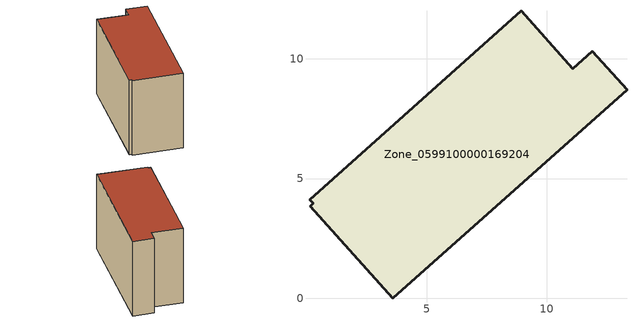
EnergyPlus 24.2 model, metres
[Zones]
Zone_0599100000169204
 floor ground (C_G): 0.26,3.96 0.11,4.11 8.94,12.01 11.1,9.59 11.92,10.32 13.36,8.71 3.58,0 0.15,3.84 z0
 wall outside (C_F): 3.58,0 13.36,8.71 11.92,10.32 11.1,9.59 8.94,12.01 0.11,4.11 0.26,3.96 0.15,3.84 3.58,0 z0:8.38
 roof outside (C_R): 0.26,3.96 0.15,3.84 3.58,0 13.36,8.71 11.92,10.32 11.1,9.59 8.94,12.01 0.11,4.11 z8.38
[BUILDING]
Pand.0599100000169204: North Axis=0; Terrain=City; Loads Convergence Tolerance Value=0.04; Temperature Convergence Tolerance Value=0.4; Solar Distribution=FullExterior; Maximum Number of Warmup Days=25; Minimum Number of Warmup Days=1
[Site:Location]
Rotterdam.The.Hague.AP_ZH_NLD Design_Conditions: Latitude=51.96; Longitude=4.45; Time Zone=1; Elevation=-4.5
[SITE:GROUNDTEMPERATURE:BUILDINGSURFACE]
18, 18, 18, 18, 18, 18, 18, 18, 18, 18, 18, 18
[MATERIAL] Thermal Absorptance=0.9; Solar Absorptance=0.7; Visible Absorptance=0.7
Name | Roughness | Thickness | Conductivity | Density | Specific Heat
G.TI.1975-1991 | MediumSmooth | 0.15 | 0.288461 | 540 | 1210
F.TI.1975-1991 | Rough | 0.3 | 0.230769 | 1920 | 840
R.TI.1975-1991 | MediumRough | 0.2 | 0.153846 | 1500 | 1000
[CONSTRUCTION]
C_G: G.TI.1975-1991
C_F: F.TI.1975-1991
C_R: R.TI.1975-1991
[ZONE]
Zone_0599100000169204: Type=1; Multiplier=1; Ceiling Height=Autocalculate; Volume=Autocalculate; Floor Area=autocalculate; Part of Total Floor Area=Yes
[ZONEINFILTRATION:DESIGNFLOWRATE]
Infil_Zone_0599100000169204: Zone or ZoneList or Space or SpaceList=Zone_0599100000169204; Schedule=AlwaysOn; Design Flow Rate Calculation Method=Flow/Area; Flow Rate per Floor Area=0.003; Constant Term Coefficient=1; Temperature Term Coefficient=0; Velocity Term Coefficient=0; Velocity Squared Term Coefficient=0
[HVACTEMPLATE:ZONE:IDEALLOADSAIRSYSTEM]
Zone_0599100000169204: Maximum Heating Supply Air Temperature=50; Minimum Cooling Supply Air Temperature=13; Maximum Heating Supply Air Humidity Ratio=0.0156; Minimum Cooling Supply Air Humidity Ratio=0.0077; Heating Limit=NoLimit; Cooling Limit=NoLimit; Dehumidification Control Type=ConstantSensibleHeatRatio; Cooling Sensible Heat Ratio=0.7; Dehumidification Setpoint=60; Humidification Control Type=None; Humidification Setpoint=30; Outdoor Air Method=None; Outdoor Air Flow Rate per Person=0.00944; Outdoor Air Flow Rate per Zone Floor Area=0; Outdoor Air Flow Rate per Zone=0; Demand Controlled Ventilation Type=None; Outdoor Air Economizer Type=NoEconomizer; Heat Recovery Type=None; Sensible Heat Recovery Effectiveness=0.7; Latent Heat Recovery Effectiveness=0.65
[ZONECONTROL:THERMOSTAT]
ThermostatControl_Zone_0599100000169204: Zone or ZoneList=Zone_0599100000169204; Control Type Schedule=DualSetpointControlType; Control 1=Thermostat_Zone_0599100000169204; Temperature Difference Between Cutout And Setpoint=0
[THERMOSTATSETPOINT:DUALSETPOINT]
Thermostat_Zone_0599100000169204: Heating Setpoint Temperature Schedule=HeatingSetpoint_Zone_0599100000169204; Cooling Setpoint Temperature Schedule=CoolingSetpoint_Zone_0599100000169204
[SCHEDULE:COMPACT]
HeatingSetpoint_Zone_0599100000169204: Through: 12/31, For: AllDays, Until: 24:00, 21
CoolingSetpoint_Zone_0599100000169204: Through: 12/31, For: AllDays, Until: 24:00, 24
DualSetpointControlType: Through: 12/31, For: AllDays, Until: 24:00, 4
AlwaysOn: Through: 12/31, For: AllDays, Until: 24:00, 1
